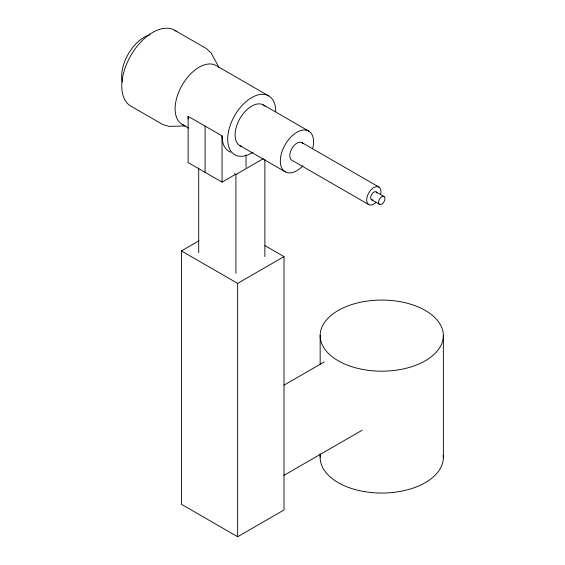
<?xml version="1.0" encoding="UTF-8"?>
<svg xmlns="http://www.w3.org/2000/svg" width="565" height="565" viewBox="0 0 565 565"><rect width="100%" height="100%" fill="white"/><g stroke="black" fill="none" stroke-linecap="round" stroke-linejoin="round"><path stroke-width="0.85" d="M230.612 152.204A33.956 19.606 -60 0 1 222.052 135.897L188.117 116.312L188.117 162.55L222.045 182.135L234.793 174.776M234.404 173.632L235.93 174.507L263.346 158.673M265.027 245.648L284.018 256.616L284.018 509.976L237.646 536.75L181.422 504.291L181.422 250.931L198.908 240.831M181.422 250.931L237.646 283.39L284.018 256.616M283.969 385.182L324.211 361.946M283.934 475.37L362.137 430.219M185.384 125.946L168.928 126.391L162.522 124.406L130.854 106.121A43.802 25.291 -60 0 1 131.553 54.325A43.802 25.291 -60 0 1 176.012 31.139M174.634 30.235L206.296 48.519L211.218 53.089L219.065 67.56M268.672 95.895L216.077 65.533A33.956 19.606 -60 0 0 181.407 86.452A33.956 19.606 -60 0 0 183.681 125.098M263.445 104.956L308.681 131.073M302 142.648L378.903 187.05M376.149 191.93L384.066 196.5A4.527 2.613 -60 0 1 382.526 203.541A4.527 2.613 -60 0 1 378.677 201.154A4.527 2.613 -60 0 1 384.066 196.5M371.537 199.728L379.454 204.297M368.776 204.608L291.872 160.206A10.135 5.855 -60 0 1 292.571 147.387A10.135 5.855 -60 0 1 303.144 143.708M239.956 145.664L285.191 171.781M182.142 124.364L188.646 128.114M443.356 335.893A61.592 35.56 0 0 1 350.554 366.282A61.592 35.56 0 0 1 351.374 304.69A61.592 35.56 0 0 1 443.356 335.893L443.356 457.756M320.164 335.349L320.164 364.277M320.164 453.709L320.164 457.212M264.872 159.556L264.872 256.538M246.043 155.071L246.043 167.402M237.646 283.39L237.646 536.75M235.93 174.507L235.93 273.248M222.045 135.904L222.045 182.135M205.081 126.108L205.081 172.339M198.711 168.01L198.711 252.64M122.231 81.946A32 18.476 -60 0 1 150.113 34.67M188.237 118.954A33.956 19.606 -60 0 1 188.124 116.305M253.085 152.19A33.956 19.606 -60 0 1 227.709 140.226A33.956 19.606 -60 0 1 251.241 97.858A33.956 19.606 -60 0 1 275.713 111.446M241.94 146.476A23.497 13.567 -60 0 1 239.941 118.537A23.497 13.567 -60 0 1 265.14 106.269M303.002 165.792A23.497 13.567 -60 0 1 280.473 163.546A23.497 13.567 -60 0 1 298.595 131.377A23.497 13.567 -60 0 1 312.622 148.715M375.697 202.75A10.135 5.855 -60 0 1 366.699 200.667A10.135 5.855 -60 0 1 374.468 187.22A10.135 5.855 -60 0 1 380.761 193.979M372.957 199.89A4.527 2.613 -60 0 1 370.654 197.277A4.527 2.613 -60 0 1 373.62 192.27A4.527 2.613 -60 0 1 376.947 193.145M443.228 455.221A61.592 35.56 0 0 1 381.29 493.047A61.592 35.56 0 0 1 320.355 454.677"/></g></svg>
